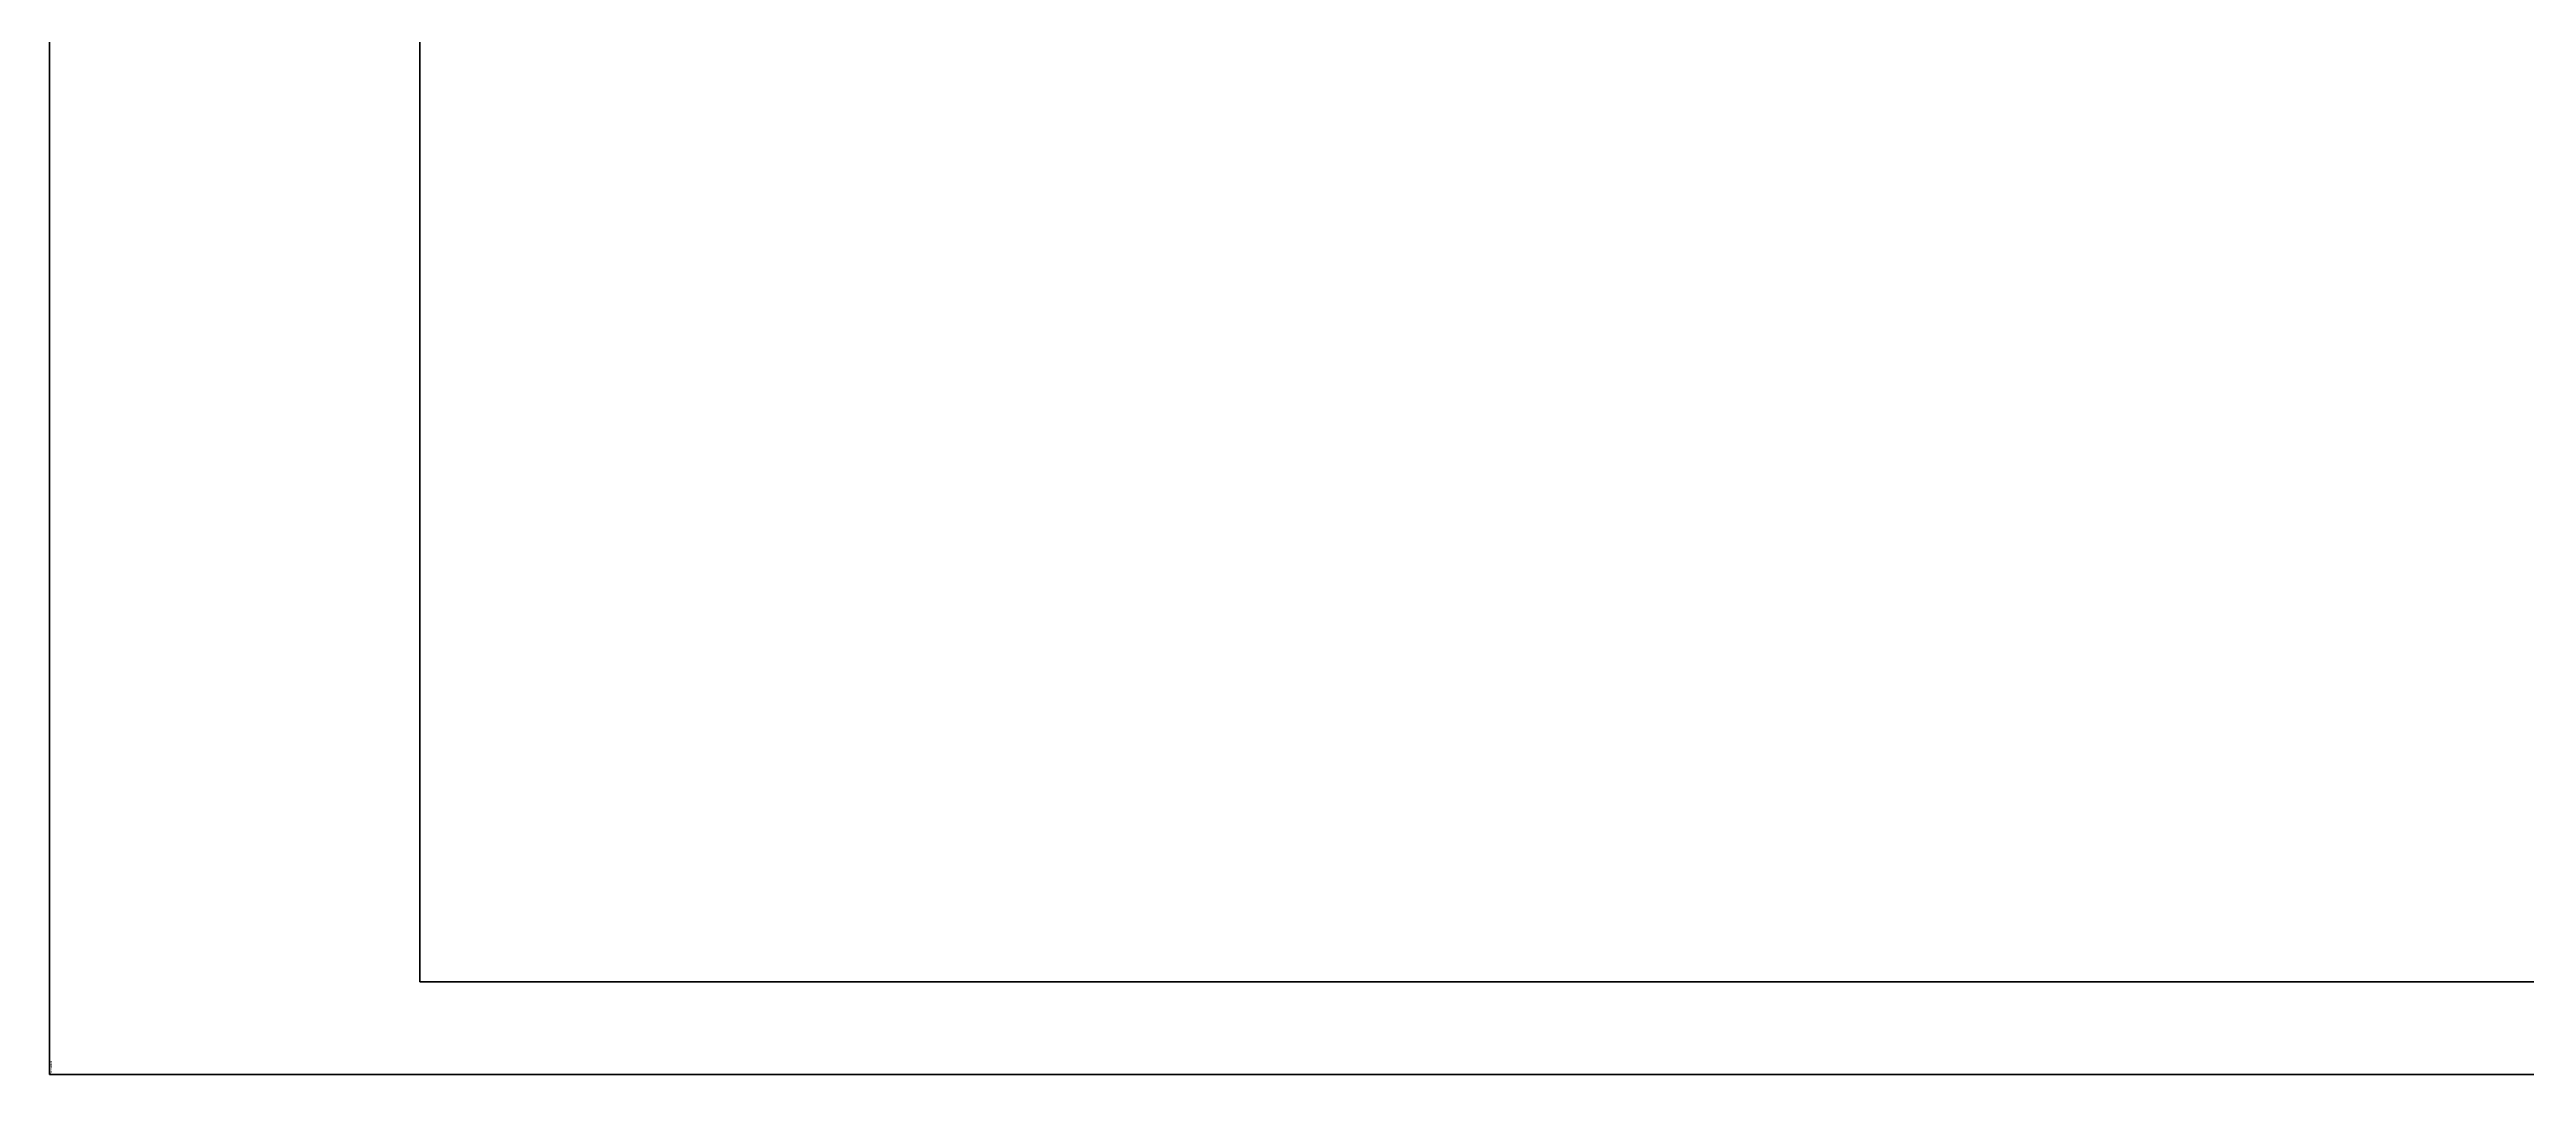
# Model space of a CAD drawing. Header units: millimetres. Extents: x 0 to 8400, y 0 to 5940.
# Drawn here: x 0 to 2676, y 0 to 1107 of the extents above; entities that cross this region are included whole.
import ezdxf
from ezdxf.enums import TextEntityAlignment as Align

# ---------------------------------------------------------------- set-up
doc = ezdxf.new("R2018")
doc.units = ezdxf.units.MM
doc.header["$LTSCALE"] = 20
doc.layers.get('0').update_dxf_attribs({"lineweight": 18})
doc.layers.add('Border', color=7, linetype='Continuous', lineweight=35)
doc.layers.add('Title', color=7, linetype='Continuous', lineweight=25)
doc.styles.get("Standard").update_dxf_attribs({"font": 'arial.ttf'})

# ---------------------------------------------------------------- blocks, each defined once
blk = doc.blocks.new('Borders Bigadan Border')
at = {"layer": 'Border'}
for p, q in [((0, 0), (0, 297)), ((20, 292), (20, 5)), ((20, 5), (415, 5)), ((420, 0), (0, 0))]:
    blk.add_line(p, q, dxfattribs=at)
blk = doc.blocks.new('Title Blocks Title')
at = {"layer": 'Title', "color": 1, "lineweight": 5, "true_color": 0xff0000, "flags": 253}
blk.add_attdef('STATUS', text='', height=6.2, dxfattribs=at).set_placement((169, 40.36), align=Align.MIDDLE_CENTER)
at = {"layer": 'Title', "lineweight": 30, "flags": 104}
for tag, height, p in [('Initial_View_Scale', 2.39, (158.62, 31.36)), ('Sheet_Size', 2.4, (158.62, 25.36)), ('REVISION_NUMBER', 3.5, (200, 15)), ('CREATION_DATE', 2, (157.5, 7.5))]:
    blk.add_attdef(tag, text='', height=height, dxfattribs=at).set_placement(p, align=Align.MIDDLE_CENTER)
for tag, p in [('PROJECT', (27.5, 24.3)), ('TITLE', (27.5, 17.3)), ('DESCRIPTION', (27.5, 10.3))]:
    blk.add_attdef(tag, text='', height=2.8, dxfattribs=at).set_placement(p, align=Align.TOP_LEFT)
blk.add_attdef('PART_NUMBER', text='', height=3.5, dxfattribs=at).set_placement((135.5, 15), align=Align.MIDDLE_LEFT)

msp = doc.modelspace()

# ---------------------------------------------------------------- block references
at = {"xscale": 20, "yscale": 20, "zscale": 20}
msp.add_blockref('Borders Bigadan Border', (0, 0), dxfattribs=at)
ref = msp.add_blockref('Title Blocks Title', (4200, 0), dxfattribs=dict(xscale=20, yscale=20, zscale=20))
lines = msp.add_mtext('Released', dxfattribs={"layer": 'Title', "color": 1, "true_color": 0xff0000, "insert": (0, 0), "char_height": 2.5, "attachment_point": 1, "rotation": 90, "line_spacing_factor": 0.25})
ref.add_attrib('STATUS', '', (0, 0), dxfattribs={"flags": 80}).embed_mtext(lines)

doc.saveas('drawing.dxf')
